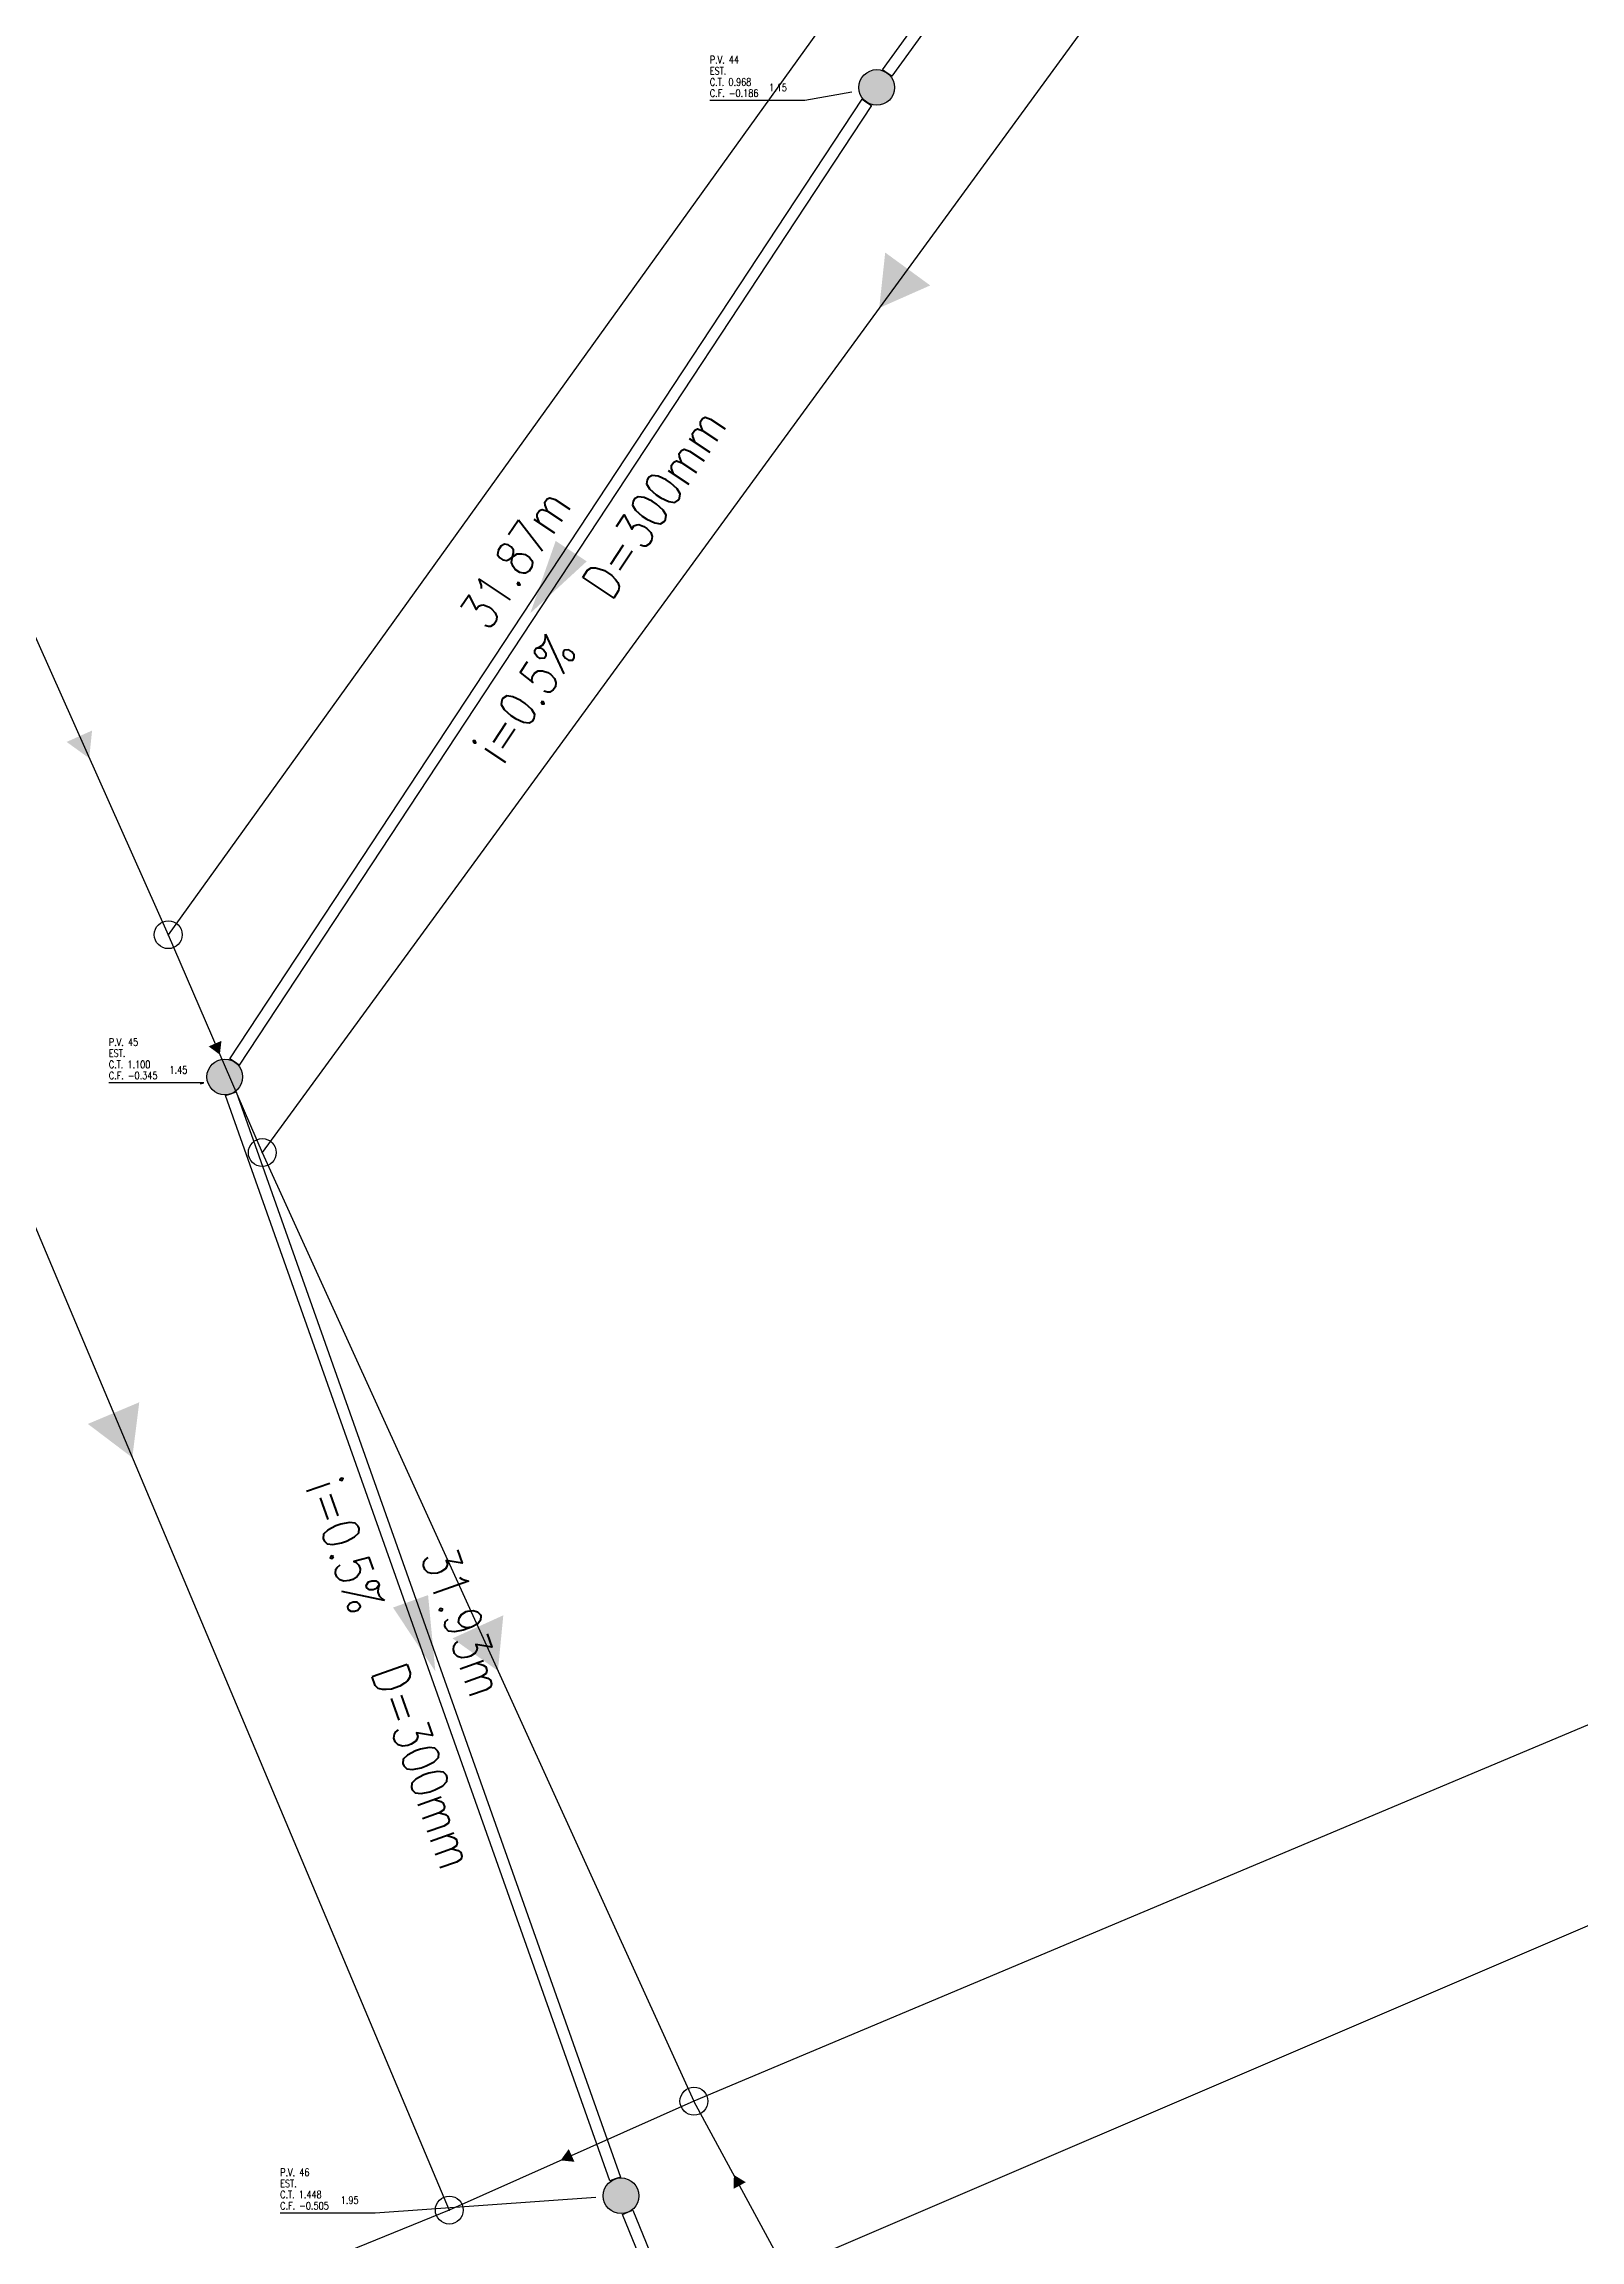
# Model space of a CAD drawing. Extents: x -289 to 361868, y -200 to 7352041.
# Drawn here: x 361108.8 to 361150.1, y 7351509.7 to 7351568.8 of the extents above; entities that cross this region are included whole.
import ezdxf
from ezdxf.enums import TextEntityAlignment as Align

# ---------------------------------------------------------------- set-up
doc = ezdxf.new("R2010")
doc.units = 0
for name, color, linetype in [('ESGOTO', 7, 'Continuous'), ('PONTOS-CAIXAS_U', 1, 'Continuous'), ('PS_IND_COMPRIMENTO', 7, 'Continuous'), ('PS_IND_DIAMETRO', 7, 'Continuous'), ('PS_IND_FLUXO', 3, 'Continuous'), ('PS_IND_INCLINACAO', 7, 'Continuous'), ('PS_PONTOS_IDENTIFICACAO_LIN', 7, 'Continuous'), ('PS_PONTOS_IDENTIFICACAO_TXT', 7, 'Continuous'), ('TUBO_PVC', 1, 'Continuous')]:
    doc.layers.add(name, color=color, linetype=linetype)
doc.styles.add('ROMANS', font='ROMANS.shx', dxfattribs={"height": 2})

# ---------------------------------------------------------------- blocks, each defined once
blk = doc.blocks.new('DGE001A')
at = {"color": 0}
blk.add_lwpolyline([(0, 0, 1.5, 0, 0), (1.299, 0, 0, 0, 0)], format="xyseb", dxfattribs=at)
blk = doc.blocks.new('DGE012A')
at = {"color": 0}
blk.add_circle((0, 0), 1.5, dxfattribs=at)
blk.add_point((0, 0), dxfattribs=at)
blk = doc.blocks.new('*U3307', base_point=(9690.446, 9362.01))
at = {"const_width": 0.24, "flags": 128}
blk.add_lwpolyline([(9690.326, 9362.01, 1), (9690.566, 9362.01, 1)], format="xyb", close=True, dxfattribs=at)
blk.add_circle((9690.446, 9362.01), 0.24)
blk = doc.blocks.new('*U3308', base_point=(9690.446, 9362.01))
at = {"const_width": 0.24, "flags": 128}
blk.add_lwpolyline([(9690.326, 9362.01, 1), (9690.566, 9362.01, 1)], format="xyb", close=True, dxfattribs=at)
blk.add_circle((9690.446, 9362.01), 0.24)
blk = doc.blocks.new('*U3309', base_point=(9690.446, 9362.01))
at = {"const_width": 0.24, "flags": 128}
blk.add_lwpolyline([(9690.326, 9362.01, 1), (9690.566, 9362.01, 1)], format="xyb", close=True, dxfattribs=at)
blk.add_circle((9690.446, 9362.01), 0.24)

msp = doc.modelspace()

# ---------------------------------------------------------------- linework, layer by layer
at = {"layer": 'ESGOTO', "color": 3}
for points in [[(361157.623, 7351608.089), (361112.163, 7351544.859)], [(361149.413, 7351586.539), (361114.693, 7351538.999)], [(361107.393, 7351555.539), (361112.163, 7351544.859)], [(361101.663, 7351553.429), (361119.723, 7351510.549)], [(361112.163, 7351544.859), (361114.693, 7351538.999)], [(361114.693, 7351538.999), (361126.303, 7351513.479)], [(361179.463, 7351535.849), (361126.303, 7351513.479)], [(361178.723, 7351530.359), (361128.753, 7351508.939)], [(361126.303, 7351513.479), (361119.723, 7351510.549)], [(361128.753, 7351508.939), (361126.303, 7351513.479)], [(361119.723, 7351510.549), (361069.493, 7351490.088)]]:
    msp.add_lwpolyline(points, dxfattribs=at)
at = {"layer": 'PS_IND_FLUXO'}
for points in [[(361123.002, 7351555.178, 1, 0, 0), (361121.902, 7351553.508, 0, 0, 0)], [(361118.681, 7351526.926, 1, 0, 0), (361119.348, 7351525.041, 0, 0, 0)]]:
    msp.add_lwpolyline(points, format="xyseb", dxfattribs=at)
at = {"layer": 'PS_PONTOS_IDENTIFICACAO_LIN', "linetype": 'Continuous'}
for points in [[(361130.55, 7351567.53), (361129.289, 7351567.299), (361126.729, 7351567.299)], [(361113.033, 7351540.844), (361113.125, 7351540.871), (361110.565, 7351540.871)], [(361123.665, 7351510.885), (361117.733, 7351510.465), (361115.173, 7351510.465)]]:
    msp.add_lwpolyline(points, dxfattribs=at)
at = {"layer": 'TUBO_PVC'}
for points in [[(361149.448, 7351592.828), (361149.57, 7351592.74), (361131.622, 7351567.953), (361131.5, 7351568.041), (361131.379, 7351568.129), (361149.327, 7351592.916)], [(361130.955, 7351567.252), (361131.08, 7351567.169), (361114.074, 7351541.352), (361113.949, 7351541.435), (361113.824, 7351541.517), (361130.83, 7351567.334)], [(361113.846, 7351540.582), (361113.987, 7351540.632), (361124.325, 7351511.435), (361124.183, 7351511.385), (361124.042, 7351511.335), (361113.704, 7351540.532)], [(361124.524, 7351510.489), (361124.663, 7351510.545), (361129.298, 7351499.181), (361129.159, 7351499.125), (361129.02, 7351499.068), (361124.385, 7351510.432)]]:
    msp.add_lwpolyline(points, close=True, dxfattribs=at)

# ---------------------------------------------------------------- block references
at = {"layer": 'ESGOTO', "color": 2}
for p, rotation in [((361132.053, 7351562.769), 233.8535203899999), ((361110.693, 7351531.989), 292.837708726), ((361120.493, 7351526.239), 294.449373818)]:
    msp.add_blockref('DGE001A', p, dxfattribs=dict(at, rotation=rotation))
for name, p, xscale, yscale, rotation in [('DGE001A', (361109.773, 7351550.199), 0.5, 0.5, 294.051412849), ('DGE012A', (361112.163, 7351544.859), 0.25, 0.25, 293.351830724), ('DGE001A', (361113.423, 7351541.929), 0.25, 0.25, 293.3990888009999), ('DGE012A', (361114.693, 7351538.999), 0.2499999999999999, 0.2499999999999999, 293.351830719), ('DGE012A', (361126.303, 7351513.479), 0.2499999999999999, 0.2499999999999999, 294.462569742), ('DGE001A', (361123.013, 7351512.019), 0.25, 0.25, 204.01044312), ('DGE001A', (361127.533, 7351511.209), 0.25, 0.25, 118.43342813), ('DGE012A', (361119.723, 7351510.549), 0.25, 0.25, 204.00288892)]:
    msp.add_blockref(name, p, dxfattribs=dict(at, xscale=xscale, yscale=yscale, rotation=rotation))
at = {"layer": 'PONTOS-CAIXAS_U', "xscale": 2, "yscale": 2, "zscale": 2}
for name, p in [('*U3307', (361131.219, 7351567.652)), ('*U3308', (361113.685, 7351541.034)), ('*U3309', (361124.343, 7351510.933))]:
    msp.add_blockref(name, p, dxfattribs=at)

# ---------------------------------------------------------------- texts
at = {"layer": 'PS_IND_COMPRIMENTO', "style": 'ROMANS', "width": 0.8}
for s, rotation, p in [('31.87m', 56.6269, (361121.492, 7351554.976)), ('31.93m', 289.49725, (361120.098, 7351526.367))]:
    msp.add_text(s, height=1, rotation=rotation, dxfattribs=at).set_placement(p, align=Align.MIDDLE_CENTER)
at = {"layer": 'PS_IND_DIAMETRO', "style": 'ROMANS', "width": 0.8}
for rotation, p in [(56.6269, (361125.228, 7351556.466)), (289.49725, (361119.032, 7351522.489))]:
    msp.add_text('D=300mm', height=1, rotation=rotation, dxfattribs=at).set_placement(p, align=Align.MIDDLE_CENTER)
at = {"layer": 'PS_IND_INCLINACAO', "style": 'ROMANS', "width": 0.8}
for rotation, p in [(56.6269, (361121.762, 7351551.205)), (289.49725, (361116.929, 7351528.427))]:
    msp.add_text('i=0.5%', height=1, rotation=rotation, dxfattribs=at).set_placement(p, align=Align.MIDDLE_CENTER)
at = {"layer": 'PS_PONTOS_IDENTIFICACAO_TXT', "style": 'ROMANS', "width": 0.8}
for s, p in [('P.V. 44', (361126.729, 7351568.299)), ('EST. ', (361126.729, 7351567.999)), ('C.T. 0.968', (361126.729, 7351567.699)), ('C.F. -0.186', (361126.729, 7351567.399)), ('1.15', (361128.323, 7351567.549)), ('P.V. 45', (361110.565, 7351541.871)), ('C.T. 1.100', (361110.565, 7351541.271)), ('EST. ', (361110.565, 7351541.571)), ('C.F. -0.345', (361110.565, 7351540.971)), ('1.45', (361112.198, 7351541.121)), ('P.V. 46', (361115.173, 7351511.465)), ('EST. ', (361115.173, 7351511.165)), ('C.T. 1.448', (361115.173, 7351510.865)), ('C.F. -0.505', (361115.173, 7351510.565)), ('1.95', (361116.805, 7351510.715))]:
    msp.add_text(s, height=0.2, dxfattribs=at).set_placement(p)

doc.saveas('drawing.dxf')
